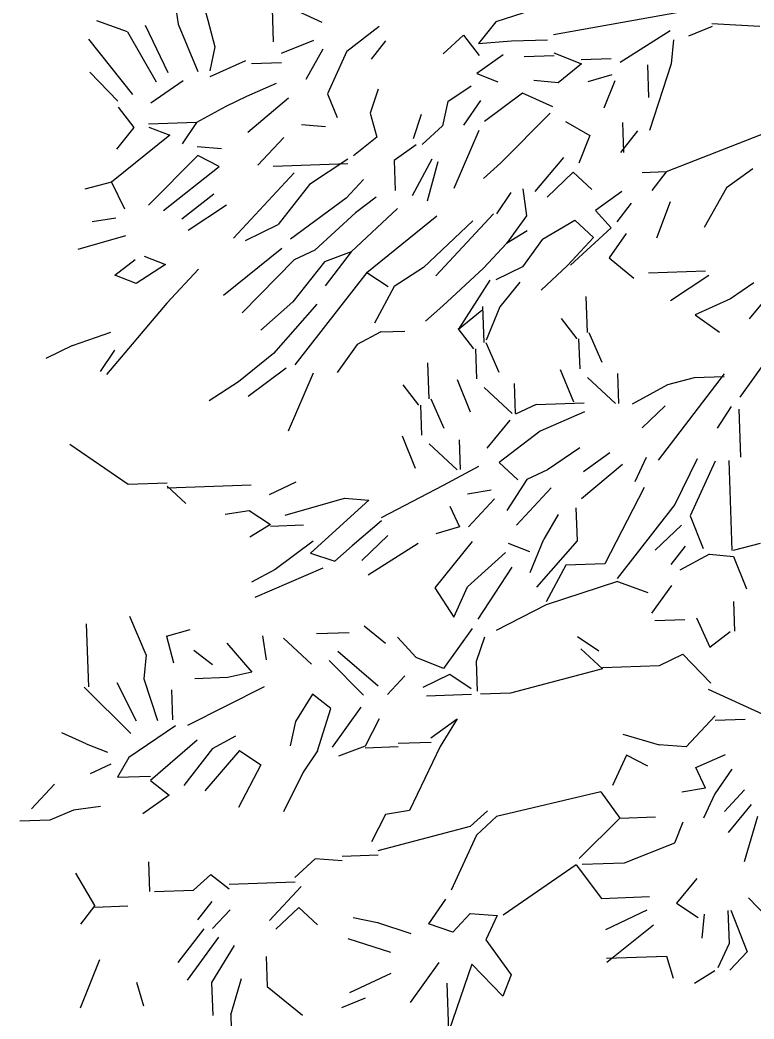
# Model space of a CAD drawing. Header units: metres. Extents: x -1.4 to 1.6, y 0 to 15.7.
# Drawn here: x -1.418 to 0.551, y 2.486 to 5.167 of the extents above; entities that cross this region are included whole.
import ezdxf

# ---------------------------------------------------------------- set-up
doc = ezdxf.new("R2010")
doc.units = ezdxf.units.M
doc.header["$LTSCALE"] = 0.2

msp = doc.modelspace()

# ---------------------------------------------------------------- linework, layer by layer
for p, q in [((-1.0047, 5.2283), (-0.9941, 5.1562)), ((-1.0047, 5.2283), (-0.9941, 5.1562)), ((-0.9324, 5.2308), (-0.9141, 5.1671)), ((-0.7062, 5.2065), (-0.6081, 5.1617)), ((-0.7062, 5.2065), (-0.6081, 5.1617)), ((0.0257, 5.216), (-0.1414, 5.1619)), ((-0.7421, 5.1972), (-0.739, 5.1088)), ((0.3485, 5.187), (0.0127, 5.127)), ((-1.1302, 5.1354), (-1.2117, 5.1647)), ((-1.1302, 5.1354), (-1.2117, 5.1647)), ((-1.1302, 5.1354), (-1.2117, 5.1647)), ((-1.1302, 5.1354), (-1.2117, 5.1647)), ((-1.1302, 5.1354), (-1.2117, 5.1647)), ((-1.1302, 5.1354), (-1.2117, 5.1647)), ((-1.0826, 5.1532), (-1.0218, 5.0265)), ((-1.0826, 5.1532), (-1.0218, 5.0265)), ((-0.9941, 5.1562), (-0.9414, 5.0293)), ((-0.9141, 5.1671), (-0.8955, 5.0953)), ((-0.9141, 5.1671), (-0.8955, 5.0953)), ((-0.9141, 5.1671), (-0.8955, 5.0953)), ((-0.9141, 5.1671), (-0.8955, 5.0953)), ((-0.9141, 5.1671), (-0.8955, 5.0953)), ((-0.541, 5.0836), (-0.4548, 5.1509)), ((-0.541, 5.0836), (-0.4548, 5.1509)), ((-0.541, 5.0836), (-0.4548, 5.1509)), ((-0.1414, 5.1619), (-0.1877, 5.1039)), ((0.4384, 5.1499), (0.3749, 5.1236)), ((0.4384, 5.1499), (0.3749, 5.1236)), ((0.4384, 5.1499), (0.3749, 5.1236)), ((0.4381, 5.158), (0.5671, 5.1504)), ((-1.1302, 5.1354), (-1.0531, 5.0013)), ((-0.2833, 5.0765), (-0.2287, 5.1266)), ((-0.2287, 5.1266), (-0.1865, 5.0718)), ((0.3261, 5.138), (0.1923, 5.0528)), ((0.3261, 5.138), (0.1923, 5.0528)), ((-1.2341, 5.1157), (-1.1163, 4.9669)), ((-1.2341, 5.1157), (-1.1163, 4.9669)), ((-1.2341, 5.1157), (-1.1163, 4.9669)), ((-1.2341, 5.1157), (-1.1163, 4.9669)), ((-1.2341, 5.1157), (-1.1163, 4.9669)), ((-1.2341, 5.1157), (-1.1163, 4.9669)), ((-0.8955, 5.0953), (-0.9093, 5.0305)), ((-0.8955, 5.0953), (-0.9093, 5.0305)), ((-0.8955, 5.0953), (-0.9093, 5.0305)), ((-0.6305, 5.1126), (-0.7178, 5.0774)), ((-0.4374, 5.1113), (-0.4759, 5.0617)), ((-0.4374, 5.1113), (-0.4759, 5.0617)), ((-0.4374, 5.1113), (-0.4759, 5.0617)), ((-0.1877, 5.1039), (-0.0994, 5.111)), ((-0.0994, 5.111), (-0.003, 5.1144)), ((0.335, 5.1141), (0.3292, 5.0496)), ((0.335, 5.1141), (0.3292, 5.0496)), ((0.335, 5.1141), (0.3292, 5.0496)), ((-0.6056, 5.0894), (-0.651, 5.0073)), ((-0.541, 5.0836), (-0.5933, 4.9691)), ((-0.541, 5.0836), (-0.5933, 4.9691)), ((-0.1222, 5.074), (-0.1929, 5.0233)), ((-0.1222, 5.074), (-0.1929, 5.0233)), ((-0.1222, 5.074), (-0.1929, 5.0233)), ((-0.1222, 5.074), (-0.1929, 5.0233)), ((0.0146, 5.0708), (-0.0657, 5.068)), ((0.0144, 5.0788), (0.0878, 5.0492)), ((-0.8137, 5.0579), (-0.9087, 5.0144)), ((-0.7973, 5.0505), (-0.717, 5.0533)), ((0.0878, 5.0492), (0.0252, 4.9987)), ((0.0874, 5.0612), (0.1678, 5.064)), ((0.2649, 5.0473), (0.268, 4.9589)), ((0.2649, 5.0473), (0.268, 4.9589)), ((0.2649, 5.0473), (0.268, 4.9589)), ((0.2649, 5.0473), (0.268, 4.9589)), ((0.2649, 5.0473), (0.268, 4.9589)), ((0.3292, 5.0496), (0.2711, 4.8705)), ((0.3292, 5.0496), (0.2711, 4.8705)), ((0.3292, 5.0496), (0.2711, 4.8705)), ((-1.231, 5.0273), (-1.1559, 4.9494)), ((-0.1929, 5.0233), (-0.1358, 5.0012)), ((-0.1929, 5.0233), (-0.1358, 5.0012)), ((-0.1929, 5.0233), (-0.1358, 5.0012)), ((-0.1929, 5.0233), (-0.1358, 5.0012)), ((0.1693, 5.0198), (0.1056, 5.0015)), ((-0.9808, 5.0038), (-1.0672, 4.9445)), ((-0.9808, 5.0038), (-1.0672, 4.9445)), ((-0.7311, 4.9965), (-0.8103, 4.9615)), ((-0.2707, 4.9482), (-0.2079, 4.9906)), ((-0.2707, 4.9482), (-0.2079, 4.9906)), ((0.0252, 4.9987), (-0.0394, 5.0045)), ((0.1779, 5.0041), (0.1483, 4.9306)), ((-0.8103, 4.9615), (-0.8657, 4.9354)), ((-0.8103, 4.9615), (-0.8657, 4.9354)), ((-0.8103, 4.9615), (-0.8657, 4.9354)), ((-0.5933, 4.9691), (-0.567, 4.9056)), ((-0.5933, 4.9691), (-0.567, 4.9056)), ((-0.457, 4.9819), (-0.4789, 4.9168)), ((-0.0704, 4.9712), (-0.1723, 4.8953)), ((0.0114, 4.9339), (-0.0704, 4.9712)), ((-1.1553, 4.9334), (-1.1132, 4.8785)), ((-1.1553, 4.9334), (-1.1132, 4.8785)), ((-0.8657, 4.9354), (-0.9447, 4.8924)), ((-0.6975, 4.9574), (-0.807, 4.8651)), ((-0.2707, 4.9482), (-0.2846, 4.8833)), ((-0.1823, 4.9512), (-0.2283, 4.8853)), ((-0.1823, 4.9512), (-0.2283, 4.8853)), ((-0.4789, 4.9168), (-0.4605, 4.853)), ((-0.3419, 4.9135), (-0.3638, 4.8483)), ((0.0039, 4.9175), (-0.1282, 4.7842)), ((-0.9447, 4.8924), (-1.0733, 4.8879)), ((-0.9447, 4.8924), (-1.0733, 4.8879)), ((-1.073, 4.8799), (-1.0159, 4.8578)), ((-0.9447, 4.8924), (-0.9829, 4.8348)), ((-0.9447, 4.8924), (-0.9829, 4.8348)), ((-0.5983, 4.8804), (-0.6629, 4.8862)), ((-0.2846, 4.8833), (-0.3391, 4.8331)), ((0.0449, 4.8948), (0.1106, 4.8569)), ((0.1979, 4.8921), (0.2007, 4.8117)), ((-1.0159, 4.8578), (-1.1725, 4.7316)), ((-1.1132, 4.8785), (-1.1595, 4.8206)), ((-1.1132, 4.8785), (-1.1595, 4.8206)), ((-1.1132, 4.8785), (-1.1595, 4.8206)), ((-1.1132, 4.8785), (-1.1595, 4.8206)), ((-1.1132, 4.8785), (-1.1595, 4.8206)), ((-1.1132, 4.8785), (-1.1595, 4.8206)), ((-0.4605, 4.853), (-0.5231, 4.8026)), ((-0.1876, 4.8706), (-0.2546, 4.7154)), ((0.1106, 4.8569), (0.081, 4.7834)), ((0.1106, 4.8569), (0.081, 4.7834)), ((0.1106, 4.8569), (0.081, 4.7834)), ((0.2389, 4.8694), (0.1927, 4.8115)), ((0.5851, 4.8654), (0.3152, 4.7594)), ((0.5851, 4.8654), (0.3152, 4.7594)), ((-0.9425, 4.8281), (-0.8779, 4.8223)), ((-0.9425, 4.8281), (-0.8779, 4.8223)), ((-0.71, 4.8523), (-0.7798, 4.7775)), ((-0.71, 4.8523), (-0.7798, 4.7775)), ((-0.3552, 4.8326), (-0.4141, 4.7903)), ((-0.9416, 4.804), (-1.0738, 4.6707)), ((-0.8842, 4.7738), (-0.9416, 4.804)), ((-1.033, 4.656), (-0.8842, 4.7738)), ((-0.7394, 4.7749), (-0.5385, 4.7819)), ((-0.7394, 4.7749), (-0.5385, 4.7819)), ((-0.5389, 4.794), (-0.6412, 4.726)), ((-0.5389, 4.794), (-0.6412, 4.726)), ((-0.4141, 4.7903), (-0.4113, 4.7099)), ((-0.3136, 4.7938), (-0.3665, 4.6954)), ((-0.2973, 4.7863), (-0.3258, 4.6807)), ((-0.1282, 4.7842), (-0.175, 4.7423)), ((0.0403, 4.7981), (-0.037, 4.7069)), ((0.0403, 4.7981), (-0.037, 4.7069)), ((0.0403, 4.7981), (-0.037, 4.7069)), ((-0.6825, 4.7568), (-0.8454, 4.5821)), ((-0.0043, 4.6919), (0.0658, 4.7587)), ((-0.0043, 4.6919), (0.0658, 4.7587)), ((-0.0043, 4.6919), (0.0658, 4.7587)), ((0.0658, 4.7587), (0.1157, 4.7122)), ((0.0658, 4.7587), (0.1157, 4.7122)), ((0.0658, 4.7587), (0.1157, 4.7122)), ((0.0658, 4.7587), (0.1157, 4.7122)), ((0.3152, 4.7594), (0.2509, 4.7572)), ((0.3152, 4.7594), (0.2767, 4.7098)), ((0.5483, 4.7675), (0.4776, 4.7168)), ((-1.1725, 4.7316), (-1.2442, 4.713)), ((-1.1725, 4.7316), (-1.2442, 4.713)), ((-1.1725, 4.7316), (-1.1378, 4.6604)), ((-0.6412, 4.726), (-0.7259, 4.6184)), ((-0.4968, 4.7391), (-0.5433, 4.6892)), ((-0.4968, 4.7391), (-0.5433, 4.6892)), ((-0.4968, 4.7391), (-0.5433, 4.6892)), ((-0.4968, 4.7391), (-0.5433, 4.6892)), ((-0.984, 4.6336), (-0.8978, 4.701)), ((-0.463, 4.692), (-0.5178, 4.6499)), ((-0.463, 4.692), (-0.5178, 4.6499)), ((-0.463, 4.692), (-0.5178, 4.6499)), ((-0.1013, 4.7046), (-0.1395, 4.647)), ((-0.0694, 4.7138), (-0.0589, 4.6417)), ((0.1963, 4.707), (0.1257, 4.6562)), ((0.1963, 4.707), (0.1257, 4.6562)), ((0.1963, 4.707), (0.1257, 4.6562)), ((0.1963, 4.707), (0.1257, 4.6562)), ((0.4776, 4.7168), (0.417, 4.6101)), ((-0.8645, 4.6699), (-0.9668, 4.602)), ((-0.5433, 4.6892), (-0.6924, 4.5794)), ((0.2216, 4.6757), (0.1831, 4.626)), ((0.3261, 4.6793), (0.2892, 4.5815)), ((-0.5178, 4.6499), (-0.627, 4.5495)), ((-0.4056, 4.6618), (-0.5302, 4.5448)), ((-0.4881, 4.49), (-0.3003, 4.6414)), ((-0.4881, 4.49), (-0.3003, 4.6414)), ((-0.4881, 4.49), (-0.3003, 4.6414)), ((-0.1476, 4.6467), (-0.3027, 4.4803)), ((-0.0589, 4.6417), (-0.1126, 4.5674)), ((0.1257, 4.6562), (0.1676, 4.6094)), ((0.1257, 4.6562), (0.1676, 4.6094)), ((0.1257, 4.6562), (0.1676, 4.6094)), ((0.1257, 4.6562), (0.1676, 4.6094)), ((-1.161, 4.6354), (-1.225, 4.6252)), ((-1.161, 4.6354), (-1.225, 4.6252)), ((-0.8129, 4.5752), (-0.7259, 4.6184)), ((-0.2033, 4.6286), (-0.3357, 4.5033)), ((-0.2033, 4.6286), (-0.3357, 4.5033)), ((-0.2033, 4.6286), (-0.3357, 4.5033)), ((-0.2033, 4.6286), (-0.3357, 4.5033)), ((-0.0164, 4.5788), (0.0703, 4.6302)), ((-0.0164, 4.5788), (0.0703, 4.6302)), ((-0.0164, 4.5788), (0.0703, 4.6302)), ((-0.0164, 4.5788), (0.0703, 4.6302)), ((-0.0164, 4.5788), (0.0703, 4.6302)), ((-0.0164, 4.5788), (0.0703, 4.6302)), ((-0.0164, 4.5788), (0.0703, 4.6302)), ((-0.0164, 4.5788), (0.0703, 4.6302)), ((0.0703, 4.6302), (0.1202, 4.5836)), ((0.0703, 4.6302), (0.1202, 4.5836)), ((0.0703, 4.6302), (0.1202, 4.5836)), ((0.0703, 4.6302), (0.1202, 4.5836)), ((0.0703, 4.6302), (0.1202, 4.5836)), ((0.0703, 4.6302), (0.1202, 4.5836)), ((0.0703, 4.6302), (0.1202, 4.5836)), ((0.0703, 4.6302), (0.1202, 4.5836)), ((-1.1352, 4.5881), (-1.2627, 4.5514)), ((-1.1352, 4.5881), (-1.2627, 4.5514)), ((-0.0575, 4.6016), (-0.1126, 4.5674)), ((-0.0575, 4.6016), (-0.1126, 4.5674)), ((-0.0575, 4.6016), (-0.1126, 4.5674)), ((0.1676, 4.6094), (0.0584, 4.509)), ((0.2083, 4.5947), (0.1623, 4.5288)), ((-0.1126, 4.5674), (-0.1747, 4.5009)), ((-0.0164, 4.5788), (-0.0702, 4.5046)), ((0.1202, 4.5836), (0.0504, 4.5088)), ((0.1202, 4.5836), (0.0504, 4.5088)), ((0.1202, 4.5836), (0.0504, 4.5088)), ((0.1202, 4.5836), (0.0504, 4.5088)), ((0.1202, 4.5836), (0.0504, 4.5088)), ((0.1202, 4.5836), (0.0504, 4.5088)), ((0.1202, 4.5836), (0.0504, 4.5088)), ((0.1202, 4.5836), (0.0504, 4.5088)), ((-1.0851, 4.5335), (-1.028, 4.5113)), ((-1.0851, 4.5335), (-1.028, 4.5113)), ((-1.0851, 4.5335), (-1.028, 4.5113)), ((-1.0851, 4.5335), (-1.028, 4.5113)), ((-0.7157, 4.5544), (-0.8722, 4.4283)), ((-0.627, 4.5495), (-0.6824, 4.5234)), ((-0.5302, 4.5448), (-0.6017, 4.5182)), ((-0.5302, 4.5448), (-0.5995, 4.4539)), ((-1.1638, 4.4825), (-1.1089, 4.5246)), ((-1.1638, 4.4825), (-1.1089, 4.5246)), ((-1.1638, 4.4825), (-1.1089, 4.5246)), ((-1.1638, 4.4825), (-1.1089, 4.5246)), ((-1.028, 4.5113), (-1.1066, 4.4603)), ((-1.028, 4.5113), (-1.1066, 4.4603)), ((-1.028, 4.5113), (-1.1066, 4.4603)), ((-1.028, 4.5113), (-1.1066, 4.4603)), ((-0.6824, 4.5234), (-0.8223, 4.3817)), ((-0.6017, 4.5182), (-0.6865, 4.4106)), ((-0.0702, 4.5046), (-0.1414, 4.4699)), ((0.0504, 4.5088), (-0.0197, 4.4419)), ((0.1623, 4.5288), (0.2286, 4.4747)), ((0.1623, 4.5288), (0.2286, 4.4747)), ((0.1623, 4.5288), (0.2286, 4.4747)), ((0.1623, 4.5288), (0.2286, 4.4747)), ((-1.1066, 4.4603), (-1.1638, 4.4825)), ((-1.1066, 4.4603), (-1.1638, 4.4825)), ((-1.1066, 4.4603), (-1.1638, 4.4825)), ((-1.1066, 4.4603), (-1.1638, 4.4825)), ((-0.939, 4.4984), (-1.0243, 4.4069)), ((-0.939, 4.4984), (-1.0243, 4.4069)), ((-0.4881, 4.49), (-0.6806, 4.2418)), ((-0.4881, 4.49), (-0.6806, 4.2418)), ((-0.4881, 4.49), (-0.4304, 4.4517)), ((-0.3357, 4.5033), (-0.4143, 4.4523)), ((-0.1747, 4.5009), (-0.2838, 4.4005)), ((-0.1747, 4.5009), (-0.2838, 4.4005)), ((0.421, 4.4935), (0.2683, 4.4882)), ((0.4295, 4.4818), (0.3273, 4.4138)), ((-0.4143, 4.4523), (-0.4672, 4.3539)), ((-0.1575, 4.4693), (-0.2414, 4.3376)), ((-0.1575, 4.4693), (-0.2414, 4.3376)), ((-0.0768, 4.4641), (-0.1308, 4.3978)), ((-0.0768, 4.4641), (-0.1308, 4.3978)), ((0.5509, 4.4619), (0.488, 4.4194)), ((0.5509, 4.4619), (0.488, 4.4194)), ((0.1041, 4.3284), (0.1008, 4.4249)), ((0.1041, 4.3284), (0.1008, 4.4249)), ((0.1041, 4.3284), (0.1008, 4.4249)), ((0.1041, 4.3284), (0.1008, 4.4249)), ((0.1041, 4.3284), (0.1008, 4.4249)), ((0.1041, 4.3284), (0.1008, 4.4249)), ((0.5999, 4.4394), (0.5382, 4.3649)), ((-1.0243, 4.4069), (-1.1866, 4.2161)), ((-1.0243, 4.4069), (-1.1866, 4.2161)), ((-0.6865, 4.4106), (-0.7724, 4.3352)), ((-0.6865, 4.4106), (-0.7724, 4.3352)), ((-0.6219, 4.4048), (-0.738, 4.272)), ((-0.6219, 4.4048), (-0.738, 4.272)), ((-0.6219, 4.4048), (-0.738, 4.272)), ((-0.6219, 4.4048), (-0.738, 4.272)), ((-0.6219, 4.4048), (-0.738, 4.272)), ((-0.2838, 4.4005), (-0.3306, 4.3587)), ((-0.2838, 4.4005), (-0.3306, 4.3587)), ((-0.1727, 4.3017), (-0.1761, 4.3982)), ((-0.1727, 4.3017), (-0.1761, 4.3982)), ((-0.1727, 4.3017), (-0.1761, 4.3982)), ((-0.1727, 4.3017), (-0.1761, 4.3982)), ((-0.1727, 4.3017), (-0.1761, 4.3982)), ((-0.1727, 4.3017), (-0.1761, 4.3982)), ((-0.1308, 4.3978), (-0.1679, 4.308)), ((0.488, 4.4194), (0.393, 4.3759)), ((0.488, 4.4194), (0.393, 4.3759)), ((0.488, 4.4194), (0.393, 4.3759)), ((-0.2414, 4.3376), (-0.1788, 4.3881)), ((-0.2414, 4.3376), (-0.1788, 4.3881)), ((0.393, 4.3759), (0.4589, 4.3299)), ((0.393, 4.3759), (0.4589, 4.3299)), ((0.393, 4.3759), (0.4589, 4.3299)), ((0.0766, 4.3114), (0.0344, 4.3662)), ((0.0766, 4.3114), (0.0344, 4.3662)), ((-1.2778, 4.2934), (-1.1745, 4.3292)), ((-0.4503, 4.3303), (-0.5135, 4.296)), ((-0.4503, 4.3303), (-0.5135, 4.296)), ((-0.4503, 4.3303), (-0.5135, 4.296)), ((-0.4503, 4.3303), (-0.5135, 4.296)), ((-0.4503, 4.3303), (-0.5135, 4.296)), ((-0.4503, 4.3303), (-0.5135, 4.296)), ((-0.4503, 4.3303), (-0.5135, 4.296)), ((-0.4503, 4.3303), (-0.5135, 4.296)), ((-0.4503, 4.3303), (-0.5135, 4.296)), ((-0.4503, 4.3303), (-0.386, 4.3326)), ((-0.2003, 4.2847), (-0.2424, 4.3395)), ((-0.2003, 4.2847), (-0.2424, 4.3395)), ((0.1081, 4.3286), (0.1431, 4.2493)), ((0.1081, 4.3286), (0.1431, 4.2493)), ((-1.2778, 4.2934), (-1.349, 4.2587)), ((-0.5135, 4.296), (-0.5672, 4.2217)), ((-0.5135, 4.296), (-0.5672, 4.2217)), ((-0.5135, 4.296), (-0.5672, 4.2217)), ((-0.5135, 4.296), (-0.5672, 4.2217)), ((-0.5135, 4.296), (-0.5672, 4.2217)), ((-0.5135, 4.296), (-0.5672, 4.2217)), ((-0.5135, 4.296), (-0.5672, 4.2217)), ((-0.5135, 4.296), (-0.5672, 4.2217)), ((-0.5135, 4.296), (-0.5672, 4.2217)), ((-0.1687, 4.3019), (-0.1337, 4.2226)), ((-0.1687, 4.3019), (-0.1337, 4.2226)), ((0.0806, 4.3115), (0.0834, 4.2312)), ((0.0806, 4.3115), (0.0834, 4.2312)), ((0.0806, 4.3115), (0.0834, 4.2312)), ((0.0806, 4.3115), (0.0834, 4.2312)), ((0.0806, 4.3115), (0.0834, 4.2312)), ((0.0806, 4.3115), (0.0834, 4.2312)), ((0.0806, 4.3115), (0.0834, 4.2312)), ((0.0806, 4.3115), (0.0834, 4.2312)), ((0.0806, 4.3115), (0.0834, 4.2312)), ((-1.1648, 4.2813), (-1.203, 4.2236)), ((-0.738, 4.272), (-0.8319, 4.1963)), ((-0.1962, 4.2848), (-0.1934, 4.2045)), ((-0.1962, 4.2848), (-0.1934, 4.2045)), ((-0.1962, 4.2848), (-0.1934, 4.2045)), ((-0.1962, 4.2848), (-0.1934, 4.2045)), ((-0.1962, 4.2848), (-0.1934, 4.2045)), ((-0.1962, 4.2848), (-0.1934, 4.2045)), ((-0.1962, 4.2848), (-0.1934, 4.2045)), ((-0.1962, 4.2848), (-0.1934, 4.2045)), ((-0.1962, 4.2848), (-0.1934, 4.2045)), ((-0.3204, 4.1507), (-0.3237, 4.2472)), ((-0.3204, 4.1507), (-0.3237, 4.2472)), ((-0.3204, 4.1507), (-0.3237, 4.2472)), ((-0.3204, 4.1507), (-0.3237, 4.2472)), ((-0.3204, 4.1507), (-0.3237, 4.2472)), ((-0.3204, 4.1507), (-0.3237, 4.2472)), ((0.5901, 4.2621), (0.5133, 4.1548)), ((0.5901, 4.2621), (0.5133, 4.1548)), ((-0.7044, 4.233), (-0.8064, 4.157)), ((-0.7044, 4.233), (-0.8064, 4.157)), ((-0.7044, 4.233), (-0.8064, 4.157)), ((-0.6315, 4.2194), (-0.6985, 4.0642)), ((0.0311, 4.2293), (0.0664, 4.1421)), ((0.0311, 4.2293), (0.0664, 4.1421)), ((0.0311, 4.2293), (0.0664, 4.1421)), ((0.1844, 4.2186), (0.1872, 4.1382)), ((0.1844, 4.2186), (0.1872, 4.1382)), ((0.4709, 4.2177), (0.2939, 3.9862)), ((0.4712, 4.2096), (0.3908, 4.2068)), ((-0.8319, 4.1963), (-0.9106, 4.1453)), ((-0.3479, 4.1337), (-0.3901, 4.1885)), ((-0.3479, 4.1337), (-0.3901, 4.1885)), ((-0.2457, 4.2026), (-0.2104, 4.1154)), ((-0.2457, 4.2026), (-0.2104, 4.1154)), ((-0.2457, 4.2026), (-0.2104, 4.1154)), ((-0.0924, 4.1919), (-0.0896, 4.1115)), ((-0.0924, 4.1919), (-0.0896, 4.1115)), ((0.1043, 4.2078), (0.1792, 4.138)), ((0.1043, 4.2078), (0.1792, 4.138)), ((0.319, 4.1882), (0.2243, 4.1366)), ((0.3908, 4.2068), (0.319, 4.1882)), ((-0.1725, 4.1811), (-0.0977, 4.1113)), ((-0.1725, 4.1811), (-0.0977, 4.1113)), ((-0.3439, 4.1338), (-0.3411, 4.0534)), ((-0.3439, 4.1338), (-0.3411, 4.0534)), ((-0.3439, 4.1338), (-0.3411, 4.0534)), ((-0.3439, 4.1338), (-0.3411, 4.0534)), ((-0.3439, 4.1338), (-0.3411, 4.0534)), ((-0.3439, 4.1338), (-0.3411, 4.0534)), ((-0.3439, 4.1338), (-0.3411, 4.0534)), ((-0.3439, 4.1338), (-0.3411, 4.0534)), ((-0.3439, 4.1338), (-0.3411, 4.0534)), ((-0.3163, 4.1509), (-0.2814, 4.0716)), ((-0.3163, 4.1509), (-0.2814, 4.0716)), ((-0.0332, 4.1357), (-0.0886, 4.1096)), ((-0.0332, 4.1357), (0.0954, 4.1402)), ((-0.0332, 4.1357), (0.0954, 4.1402)), ((-0.0332, 4.1357), (0.0954, 4.1402)), ((0.313, 4.1317), (0.2507, 4.0732)), ((0.313, 4.1317), (0.2507, 4.0732)), ((0.313, 4.1317), (0.2507, 4.0732)), ((0.313, 4.1317), (0.2507, 4.0732)), ((0.313, 4.1317), (0.2507, 4.0732)), ((0.313, 4.1317), (0.2507, 4.0732)), ((0.4901, 4.1298), (0.4519, 4.0722)), ((0.0963, 4.1161), (-0.0226, 4.0637)), ((0.5105, 4.1225), (0.5149, 3.9939)), ((-0.1041, 4.093), (-0.1658, 4.0184)), ((-0.1041, 4.093), (-0.1658, 4.0184)), ((-0.1041, 4.093), (-0.1658, 4.0184)), ((-0.1041, 4.093), (-0.1658, 4.0184)), ((-0.1041, 4.093), (-0.1658, 4.0184)), ((-0.3933, 4.0516), (-0.3581, 3.9643)), ((-0.3933, 4.0516), (-0.3581, 3.9643)), ((-0.3933, 4.0516), (-0.3581, 3.9643)), ((-0.0226, 4.0637), (-0.1323, 3.9794)), ((-1.128, 3.9204), (-1.2846, 4.0276)), ((-1.128, 3.9204), (-1.2846, 4.0276)), ((-1.128, 3.9204), (-1.2846, 4.0276)), ((-0.3202, 4.03), (-0.2453, 3.9602)), ((-0.3202, 4.03), (-0.2453, 3.9602)), ((-0.2401, 4.0409), (-0.2373, 3.9605)), ((-0.2401, 4.0409), (-0.2373, 3.9605)), ((0.0836, 4.0191), (-0.0029, 3.9597)), ((0.1645, 4.0058), (0.0938, 3.9551)), ((0.1645, 4.0058), (0.0938, 3.9551)), ((-0.1883, 3.9694), (-0.283, 3.9178)), ((-0.1883, 3.9694), (-0.283, 3.9178)), ((-0.1883, 3.9694), (-0.283, 3.9178)), ((-0.1883, 3.9694), (-0.283, 3.9178)), ((-0.1883, 3.9694), (-0.283, 3.9178)), ((-0.1323, 3.9794), (-0.0824, 3.9328)), ((0.1978, 3.9748), (0.0883, 3.8825)), ((0.2615, 3.9931), (0.2316, 3.9277)), ((0.3984, 3.9898), (0.3383, 3.867)), ((0.4469, 3.9835), (0.3796, 3.8363)), ((0.4831, 3.9848), (0.4915, 3.7437)), ((-0.0029, 3.9597), (-0.0583, 3.9337)), ((-0.0029, 3.9597), (-0.0583, 3.9337)), ((-1.0236, 3.9241), (-1.128, 3.9204)), ((-1.0236, 3.9241), (-1.128, 3.9204)), ((-1.0236, 3.9241), (-1.128, 3.9204)), ((-1.0233, 3.9161), (-0.9733, 3.8695)), ((-1.0231, 3.912), (-0.7981, 3.9199)), ((-1.0231, 3.912), (-0.7981, 3.9199)), ((-1.0231, 3.912), (-0.7981, 3.9199)), ((-0.7489, 3.8935), (-0.6777, 3.9281)), ((-0.7489, 3.8935), (-0.6777, 3.9281)), ((-0.7489, 3.8935), (-0.6777, 3.9281)), ((-0.7489, 3.8935), (-0.6777, 3.9281)), ((-0.7489, 3.8935), (-0.6777, 3.9281)), ((-0.283, 3.9178), (-0.449, 3.8315)), ((-0.0583, 3.9337), (-0.1117, 3.8513)), ((-0.0583, 3.9337), (-0.1117, 3.8513)), ((-0.2179, 3.8959), (-0.1539, 3.9062)), ((0.0068, 3.9118), (-0.0862, 3.812)), ((0.0068, 3.9118), (-0.0862, 3.812)), ((0.0068, 3.9118), (-0.0862, 3.812)), ((0.2563, 3.9125), (0.1508, 3.7076)), ((-0.7068, 3.8386), (-0.5474, 3.8844)), ((-0.4828, 3.8786), (-0.6388, 3.7364)), ((-0.5474, 3.8844), (-0.4828, 3.8786)), ((-0.265, 3.8621), (-0.2389, 3.8067)), ((-0.265, 3.8621), (-0.2389, 3.8067)), ((-0.265, 3.8621), (-0.2389, 3.8067)), ((-0.145, 3.8824), (-0.2148, 3.8075)), ((0.3383, 3.867), (0.1843, 3.6685)), ((-0.8677, 3.841), (-0.8037, 3.8513)), ((-0.8037, 3.8513), (-0.7461, 3.8131)), ((0.0255, 3.84), (-0.0125, 3.7743)), ((0.0731, 3.8578), (0.0762, 3.7694)), ((0.3796, 3.8363), (0.4149, 3.749)), ((-0.7461, 3.8131), (-0.8012, 3.779)), ((-0.7461, 3.8131), (-0.8012, 3.779)), ((-0.746, 3.8091), (-0.6575, 3.8121)), ((-0.746, 3.8091), (-0.6575, 3.8121)), ((-0.4487, 3.8235), (-0.5268, 3.7564)), ((0.2863, 3.7445), (0.3564, 3.8114)), ((-0.4312, 3.7838), (-0.5013, 3.717)), ((-0.2389, 3.8067), (-0.3027, 3.7883)), ((-0.2389, 3.8067), (-0.3027, 3.7883)), ((-0.6319, 3.7688), (-0.7338, 3.6928)), ((-0.6319, 3.7688), (-0.7338, 3.6928)), ((-0.5737, 3.7145), (-0.5268, 3.7564)), ((-0.35, 3.7625), (-0.4839, 3.6774)), ((-0.35, 3.7625), (-0.4839, 3.6774)), ((-0.2054, 3.7676), (-0.3057, 3.6434)), ((-0.2054, 3.7676), (-0.3057, 3.6434)), ((-0.1087, 3.7629), (-0.0516, 3.7408)), ((-0.0496, 3.6845), (-0.0125, 3.7743)), ((0.0762, 3.7694), (-0.0321, 3.6449)), ((0.3664, 3.7554), (0.3279, 3.7057)), ((0.5673, 3.7624), (0.4955, 3.7438)), ((0.5673, 3.7624), (0.4955, 3.7438)), ((0.5673, 3.7624), (0.4955, 3.7438)), ((-0.6388, 3.7364), (-0.5737, 3.7145)), ((-0.2172, 3.6465), (-0.1158, 3.7385)), ((-0.2172, 3.6465), (-0.1158, 3.7385)), ((0.4315, 3.7335), (0.3525, 3.6905)), ((0.4315, 3.7335), (0.4961, 3.7277)), ((0.4961, 3.7277), (0.5313, 3.6404)), ((0.4961, 3.7277), (0.5313, 3.6404)), ((0.4961, 3.7277), (0.5313, 3.6404)), ((0.0463, 3.704), (-0.0066, 3.6056)), ((0.1508, 3.7076), (0.0463, 3.704)), ((-0.7338, 3.6928), (-0.797, 3.6584)), ((-0.7338, 3.6928), (-0.797, 3.6584)), ((-0.7876, 3.6185), (-0.6053, 3.6973)), ((-0.7876, 3.6185), (-0.6053, 3.6973)), ((-0.0984, 3.6989), (-0.19, 3.5589)), ((-0.0984, 3.6989), (-0.19, 3.5589)), ((-0.2546, 3.5647), (-0.2172, 3.6465)), ((-0.2546, 3.5647), (-0.2172, 3.6465)), ((0.1846, 3.6605), (-0.0063, 3.5975)), ((0.1846, 3.6605), (-0.0063, 3.5975)), ((0.1846, 3.6605), (-0.0063, 3.5975)), ((0.1846, 3.6605), (-0.0063, 3.5975)), ((0.1846, 3.6605), (-0.0063, 3.5975)), ((0.1846, 3.6605), (0.2661, 3.6312)), ((0.1846, 3.6605), (0.2661, 3.6312)), ((0.3298, 3.6495), (0.2761, 3.5752)), ((-0.3057, 3.6434), (-0.2546, 3.5647)), ((-0.3057, 3.6434), (-0.2546, 3.5647)), ((-0.0063, 3.5975), (-0.1407, 3.5285)), ((-0.0063, 3.5975), (-0.1407, 3.5285)), ((0.4963, 3.607), (0.4991, 3.5267)), ((-1.0799, 3.4635), (-1.1237, 3.5665)), ((-1.2338, 3.3776), (-1.2397, 3.5464)), ((-0.4372, 3.494), (-0.4952, 3.5402)), ((0.2848, 3.5554), (0.3652, 3.5582)), ((0.3972, 3.5633), (0.4322, 3.4841)), ((-1.0253, 3.5137), (-0.9616, 3.532)), ((-1.0253, 3.5137), (-0.9616, 3.532)), ((-1.0253, 3.5137), (-1.0067, 3.4419)), ((-0.7678, 3.5146), (-0.7576, 3.4506)), ((-0.5348, 3.5227), (-0.6232, 3.5197)), ((-0.2053, 3.5342), (-0.282, 3.427)), ((0.4322, 3.4841), (0.487, 3.5262)), ((-0.8637, 3.4952), (-0.7966, 3.417)), ((-0.7113, 3.5085), (-0.6365, 3.4387)), ((-0.3554, 3.4566), (-0.4056, 3.5112)), ((-0.1723, 3.5113), (-0.1942, 3.4461)), ((0.1348, 3.4737), (0.0771, 3.5119)), ((0.1348, 3.4737), (0.0771, 3.5119)), ((-1.0799, 3.4635), (-1.0857, 3.3989)), ((-1.0799, 3.4635), (-1.0857, 3.3989)), ((-1.0799, 3.4635), (-1.0857, 3.3989)), ((-1.0799, 3.4635), (-1.0857, 3.3989)), ((-1.0799, 3.4635), (-1.0857, 3.3989)), ((-1.0799, 3.4635), (-1.0857, 3.3989)), ((-1.0799, 3.4635), (-1.0857, 3.3989)), ((-1.0799, 3.4635), (-1.0857, 3.3989)), ((-0.9516, 3.476), (-0.902, 3.4375)), ((-0.5652, 3.4734), (-0.4574, 3.3806)), ((0.0863, 3.4801), (0.1445, 3.4258)), ((0.0863, 3.4801), (0.1445, 3.4258)), ((0.2971, 3.4351), (0.3604, 3.4655)), ((0.2971, 3.4351), (0.3604, 3.4655)), ((0.3604, 3.4655), (0.4355, 3.3876)), ((0.3604, 3.4655), (0.4355, 3.3876)), ((-0.4967, 3.3551), (-0.5885, 3.4484)), ((-0.282, 3.427), (-0.3554, 3.4566)), ((-0.1942, 3.4461), (-0.1914, 3.3658)), ((0.1444, 3.4298), (0.2971, 3.4351)), ((0.1444, 3.4298), (0.2971, 3.4351)), ((-0.7966, 3.417), (-0.8605, 3.4027)), ((-0.3859, 3.4072), (-0.4324, 3.3573)), ((-0.3366, 3.3768), (-0.2654, 3.4115)), ((-0.2654, 3.4115), (-0.2077, 3.3732)), ((0.1445, 3.4258), (-0.1027, 3.3608)), ((0.1445, 3.4258), (-0.1027, 3.3608)), ((-1.1059, 3.2855), (-1.1577, 3.3883)), ((-1.0857, 3.3989), (-1.0496, 3.2875)), ((-1.0857, 3.3989), (-1.0496, 3.2875)), ((-1.0857, 3.3989), (-1.0496, 3.2875)), ((-1.0857, 3.3989), (-1.0496, 3.2875)), ((-1.0857, 3.3989), (-1.0496, 3.2875)), ((-1.0857, 3.3989), (-1.0496, 3.2875)), ((-1.0857, 3.3989), (-1.0496, 3.2875)), ((-1.0857, 3.3989), (-1.0496, 3.2875)), ((-0.8605, 3.4027), (-0.9489, 3.3996)), ((-1.2458, 3.3772), (-1.1208, 3.2528)), ((-1.0122, 3.3693), (-1.0094, 3.2889)), ((-0.7631, 3.378), (-0.9687, 3.2742)), ((-0.6336, 3.3584), (-0.6793, 3.2843)), ((-0.584, 3.3199), (-0.6336, 3.3584)), ((-0.2071, 3.3572), (-0.3277, 3.3529)), ((-0.2071, 3.3572), (-0.3277, 3.3529)), ((-0.2071, 3.3572), (-0.3277, 3.3529)), ((-0.1027, 3.3608), (-0.183, 3.358)), ((-0.1027, 3.3608), (-0.183, 3.358)), ((0.428, 3.3713), (0.5752, 3.304)), ((-0.6203, 3.2059), (-0.584, 3.3199)), ((-0.5037, 3.3227), (-0.5804, 3.2154)), ((-0.5037, 3.3227), (-0.5804, 3.2154)), ((-0.5037, 3.3227), (-0.5804, 3.2154)), ((-0.5037, 3.3227), (-0.5804, 3.2154)), ((-0.5037, 3.3227), (-0.5804, 3.2154)), ((0.4466, 3.2995), (0.3691, 3.2163)), ((0.4466, 3.2995), (0.3691, 3.2163)), ((0.4466, 3.2995), (0.3691, 3.2163)), ((-1.0008, 3.2731), (-1.1266, 3.1883)), ((-1.0008, 3.2731), (-1.1266, 3.1883)), ((-1.0008, 3.2731), (-1.1266, 3.1883)), ((-1.0008, 3.2731), (-1.1266, 3.1883)), ((-0.6793, 3.2843), (-0.6932, 3.2195)), ((-0.4543, 3.2922), (-0.492, 3.2185)), ((-0.3157, 3.2407), (-0.2451, 3.2915)), ((-0.2451, 3.2915), (-0.2908, 3.2174)), ((0.5274, 3.2903), (0.4471, 3.2875)), ((-1.2405, 3.2245), (-1.3059, 3.2544)), ((-0.9021, 3.2122), (-0.839, 3.2466)), ((-0.9021, 3.2122), (-0.839, 3.2466)), ((0.1989, 3.2506), (0.2965, 3.2219)), ((0.1989, 3.2506), (0.2965, 3.2219)), ((-1.2405, 3.2245), (-1.1834, 3.2024)), ((-0.9432, 3.2349), (-1.0681, 3.1259)), ((-0.492, 3.2185), (-0.5635, 3.1918)), ((-0.492, 3.2185), (-0.5635, 3.1918)), ((-0.4918, 3.2144), (-0.4034, 3.2175)), ((-0.4918, 3.2144), (-0.4034, 3.2175)), ((-0.4918, 3.2144), (-0.4034, 3.2175)), ((-0.3153, 3.2287), (-0.4037, 3.2256)), ((-0.2908, 3.2174), (-0.3733, 3.0456)), ((0.3691, 3.2163), (0.2965, 3.2219)), ((0.3691, 3.2163), (0.2965, 3.2219)), ((0.3691, 3.2163), (0.2965, 3.2219)), ((-0.9021, 3.2122), (-0.9791, 3.1129)), ((-0.8295, 3.2067), (-0.9223, 3.0988)), ((-0.8295, 3.2067), (-0.7719, 3.1685)), ((-0.8295, 3.2067), (-0.7719, 3.1685)), ((-0.8295, 3.2067), (-0.7719, 3.1685)), ((-0.6203, 3.2059), (-0.6585, 3.1483)), ((0.2089, 3.1947), (0.1715, 3.1129)), ((0.2663, 3.1645), (0.2089, 3.1947)), ((0.2663, 3.1645), (0.2089, 3.1947)), ((0.3952, 3.1609), (0.4744, 3.1959)), ((-1.1742, 3.1705), (-1.2297, 3.1444)), ((-1.1266, 3.1883), (-1.1569, 3.1349)), ((-1.1266, 3.1883), (-1.1569, 3.1349)), ((-1.1266, 3.1883), (-1.1569, 3.1349)), ((-1.1266, 3.1883), (-1.1569, 3.1349)), ((-0.7719, 3.1685), (-0.8322, 3.0537)), ((-0.7719, 3.1685), (-0.8322, 3.0537)), ((-0.7719, 3.1685), (-0.8322, 3.0537)), ((-1.1569, 3.1349), (-1.0685, 3.138)), ((-1.1569, 3.1349), (-1.0685, 3.138)), ((-1.1569, 3.1349), (-1.0685, 3.138)), ((-1.1569, 3.1349), (-1.0685, 3.138)), ((-0.6585, 3.1483), (-0.7111, 3.0418)), ((-0.6585, 3.1483), (-0.7111, 3.0418)), ((0.4212, 3.1055), (0.3952, 3.1609)), ((0.4919, 3.1563), (0.4459, 3.0903)), ((-1.3253, 3.1169), (-1.3873, 3.0504)), ((-1.0681, 3.1259), (-1.0185, 3.0874)), ((-1.0681, 3.1259), (-1.0185, 3.0874)), ((-1.0185, 3.0874), (-1.0891, 3.0367)), ((0.14, 3.0957), (-0.1394, 3.0296)), ((0.14, 3.0957), (-0.1394, 3.0296)), ((0.14, 3.0957), (0.1907, 3.025)), ((0.14, 3.0957), (0.1907, 3.025)), ((0.4212, 3.1055), (0.3572, 3.0952)), ((0.4459, 3.0903), (0.416, 3.0249)), ((0.4717, 3.0429), (0.526, 3.1011)), ((-1.2025, 3.0569), (-1.2745, 3.0463)), ((0.5435, 3.0615), (0.4817, 2.9869)), ((-1.2745, 3.0463), (-1.338, 3.0199)), ((-0.4373, 3.0353), (-0.475, 2.9616)), ((-0.3733, 3.0456), (-0.4373, 3.0353)), ((-0.164, 3.0448), (-0.2109, 3.003)), ((-0.1394, 3.0296), (-0.1939, 2.9794)), ((0.5607, 3.0299), (0.5247, 2.908)), ((-1.338, 3.0199), (-1.4183, 3.0171)), ((-0.2109, 3.003), (-0.458, 2.938)), ((-0.2109, 3.003), (-0.458, 2.938)), ((-0.2109, 3.003), (-0.458, 2.938)), ((-0.2109, 3.003), (-0.458, 2.938)), ((-0.2109, 3.003), (-0.458, 2.938)), ((0.1907, 3.025), (0.0818, 2.9166)), ((0.1907, 3.025), (0.0818, 2.9166)), ((0.1907, 3.025), (0.2871, 3.0284)), ((0.1907, 3.025), (0.2871, 3.0284)), ((0.1907, 3.025), (0.2871, 3.0284)), ((0.1907, 3.025), (0.2871, 3.0284)), ((0.1907, 3.025), (0.2871, 3.0284)), ((0.36, 3.0149), (0.3379, 2.9578)), ((0.36, 3.0149), (0.3379, 2.9578)), ((-0.1939, 2.9794), (-0.2612, 2.8322)), ((-0.1939, 2.9794), (-0.2612, 2.8322)), ((-0.1939, 2.9794), (-0.2612, 2.8322)), ((0.3379, 2.9578), (0.203, 2.9048)), ((0.3379, 2.9578), (0.203, 2.9048)), ((-0.4576, 2.926), (-0.5541, 2.9226)), ((-1.0698, 2.8281), (-1.0726, 2.9085)), ((-1.0698, 2.8281), (-1.0726, 2.9085)), ((-0.6262, 2.9161), (-0.6808, 2.8659)), ((-0.5536, 2.9105), (-0.6262, 2.9161)), ((0.0743, 2.9003), (-0.1221, 2.7647)), ((0.0743, 2.9003), (0.1419, 2.8101)), ((0.0743, 2.9003), (0.1419, 2.8101)), ((0.203, 2.9048), (0.0904, 2.9008)), ((0.203, 2.9048), (0.0904, 2.9008)), ((-1.2173, 2.7908), (-1.2686, 2.8775)), ((-1.2173, 2.7908), (-1.2686, 2.8775)), ((-0.9532, 2.8322), (-0.9064, 2.8741)), ((-0.9064, 2.8741), (-0.8568, 2.8356)), ((-0.6804, 2.8538), (-0.8572, 2.8476)), ((-0.6804, 2.8538), (-0.8572, 2.8476)), ((-0.6639, 2.8423), (-0.7492, 2.7508)), ((-0.6639, 2.8423), (-0.7492, 2.7508)), ((0.3975, 2.8633), (0.3435, 2.797)), ((-1.0577, 2.8286), (-0.9532, 2.8322)), ((-1.2173, 2.7908), (-1.2558, 2.7412)), ((-1.2172, 2.7868), (-1.1288, 2.7899)), ((-0.9039, 2.8017), (-0.9424, 2.7521)), ((-0.2765, 2.8076), (-0.3224, 2.7416)), ((-0.2765, 2.8076), (-0.3224, 2.7416)), ((-0.2765, 2.8076), (-0.3224, 2.7416)), ((-0.2765, 2.8076), (-0.3224, 2.7416)), ((0.1419, 2.8101), (0.2705, 2.8146)), ((0.1419, 2.8101), (0.2705, 2.8146)), ((0.3435, 2.797), (0.4012, 2.7588)), ((0.5361, 2.8118), (0.6112, 2.734)), ((-0.8548, 2.7793), (-0.9014, 2.7294)), ((-0.8548, 2.7793), (-0.9014, 2.7294)), ((-0.7323, 2.7273), (-0.67, 2.7858)), ((-0.67, 2.7858), (-0.6201, 2.7392)), ((-0.2108, 2.7696), (-0.2573, 2.7197)), ((-0.2108, 2.7696), (-0.2573, 2.7197)), ((-0.2108, 2.7696), (-0.2573, 2.7197)), ((-0.2108, 2.7696), (-0.2573, 2.7197)), ((-0.2108, 2.7696), (-0.2573, 2.7197)), ((-0.2108, 2.7696), (-0.1381, 2.7641)), ((-0.1381, 2.7641), (-0.1681, 2.6987)), ((-0.1381, 2.7641), (-0.1681, 2.6987)), ((0.2637, 2.7782), (0.1529, 2.726)), ((0.417, 2.7674), (0.4112, 2.7028)), ((0.481, 2.7777), (0.4841, 2.6893)), ((0.489, 2.778), (0.5331, 2.6669)), ((0.489, 2.778), (0.5331, 2.6669)), ((-0.5242, 2.7587), (-0.4593, 2.7449)), ((-0.5242, 2.7587), (-0.4593, 2.7449)), ((-0.4593, 2.7449), (-0.3698, 2.7158)), ((-0.4593, 2.7449), (-0.3698, 2.7158)), ((-0.2573, 2.7197), (-0.3224, 2.7416)), ((-0.2573, 2.7197), (-0.3224, 2.7416)), ((-0.2573, 2.7197), (-0.3224, 2.7416)), ((-0.2573, 2.7197), (-0.3224, 2.7416)), ((-0.2573, 2.7197), (-0.3224, 2.7416)), ((0.2812, 2.7385), (0.1559, 2.6376)), ((-0.9255, 2.7286), (-0.9947, 2.6377)), ((-0.9255, 2.7286), (-0.9947, 2.6377)), ((-0.9255, 2.7286), (-0.9947, 2.6377)), ((-0.9689, 2.5903), (-0.8844, 2.7059)), ((-0.9689, 2.5903), (-0.8844, 2.7059)), ((-0.9689, 2.5903), (-0.8844, 2.7059)), ((-0.8434, 2.6832), (-0.9043, 2.5845)), ((-0.8434, 2.6832), (-0.9043, 2.5845)), ((-0.5383, 2.7019), (-0.4244, 2.6656)), ((-0.5383, 2.7019), (-0.4244, 2.6656)), ((-0.1681, 2.6987), (-0.1004, 2.6045)), ((-0.1681, 2.6987), (-0.1004, 2.6045)), ((0.4841, 2.6893), (0.4541, 2.6239)), ((0.1555, 2.6497), (0.3163, 2.6553)), ((0.3163, 2.6553), (0.3344, 2.5955)), ((0.5331, 2.6669), (0.4866, 2.617)), ((0.5331, 2.6669), (0.4866, 2.617)), ((-1.256, 2.5159), (-1.2042, 2.6464)), ((-0.7579, 2.654), (-0.7551, 2.5736)), ((-0.2947, 2.638), (-0.3714, 2.5307)), ((-0.2947, 2.638), (-0.3714, 2.5307)), ((-0.206, 2.633), (-0.2681, 2.4538)), ((-0.206, 2.633), (-0.2681, 2.4538)), ((-0.1225, 2.5474), (-0.206, 2.633)), ((-0.1225, 2.5474), (-0.206, 2.633)), ((-0.5332, 2.5572), (-0.4224, 2.6094)), ((-0.5332, 2.5572), (-0.4224, 2.6094)), ((-0.1004, 2.6045), (-0.1225, 2.5474)), ((-0.1004, 2.6045), (-0.1225, 2.5474)), ((0.4464, 2.6156), (0.3913, 2.5814)), ((0.4464, 2.6156), (0.3913, 2.5814)), ((0.4464, 2.6156), (0.3913, 2.5814)), ((-1.1055, 2.5855), (-1.0872, 2.5218)), ((-0.9043, 2.5845), (-0.9013, 2.4961)), ((-0.9043, 2.5845), (-0.9013, 2.4961)), ((-0.853, 2.4978), (-0.8242, 2.5953)), ((-0.2681, 2.4538), (-0.2726, 2.5824)), ((-0.2681, 2.4538), (-0.2726, 2.5824)), ((-0.7551, 2.5736), (-0.6599, 2.4965)), ((-0.4925, 2.5425), (-0.556, 2.5162)), ((-0.4925, 2.5425), (-0.556, 2.5162)), ((-0.853, 2.4978), (-0.8502, 2.4174))]:
    msp.add_line(p, q)

doc.saveas('drawing.dxf')
